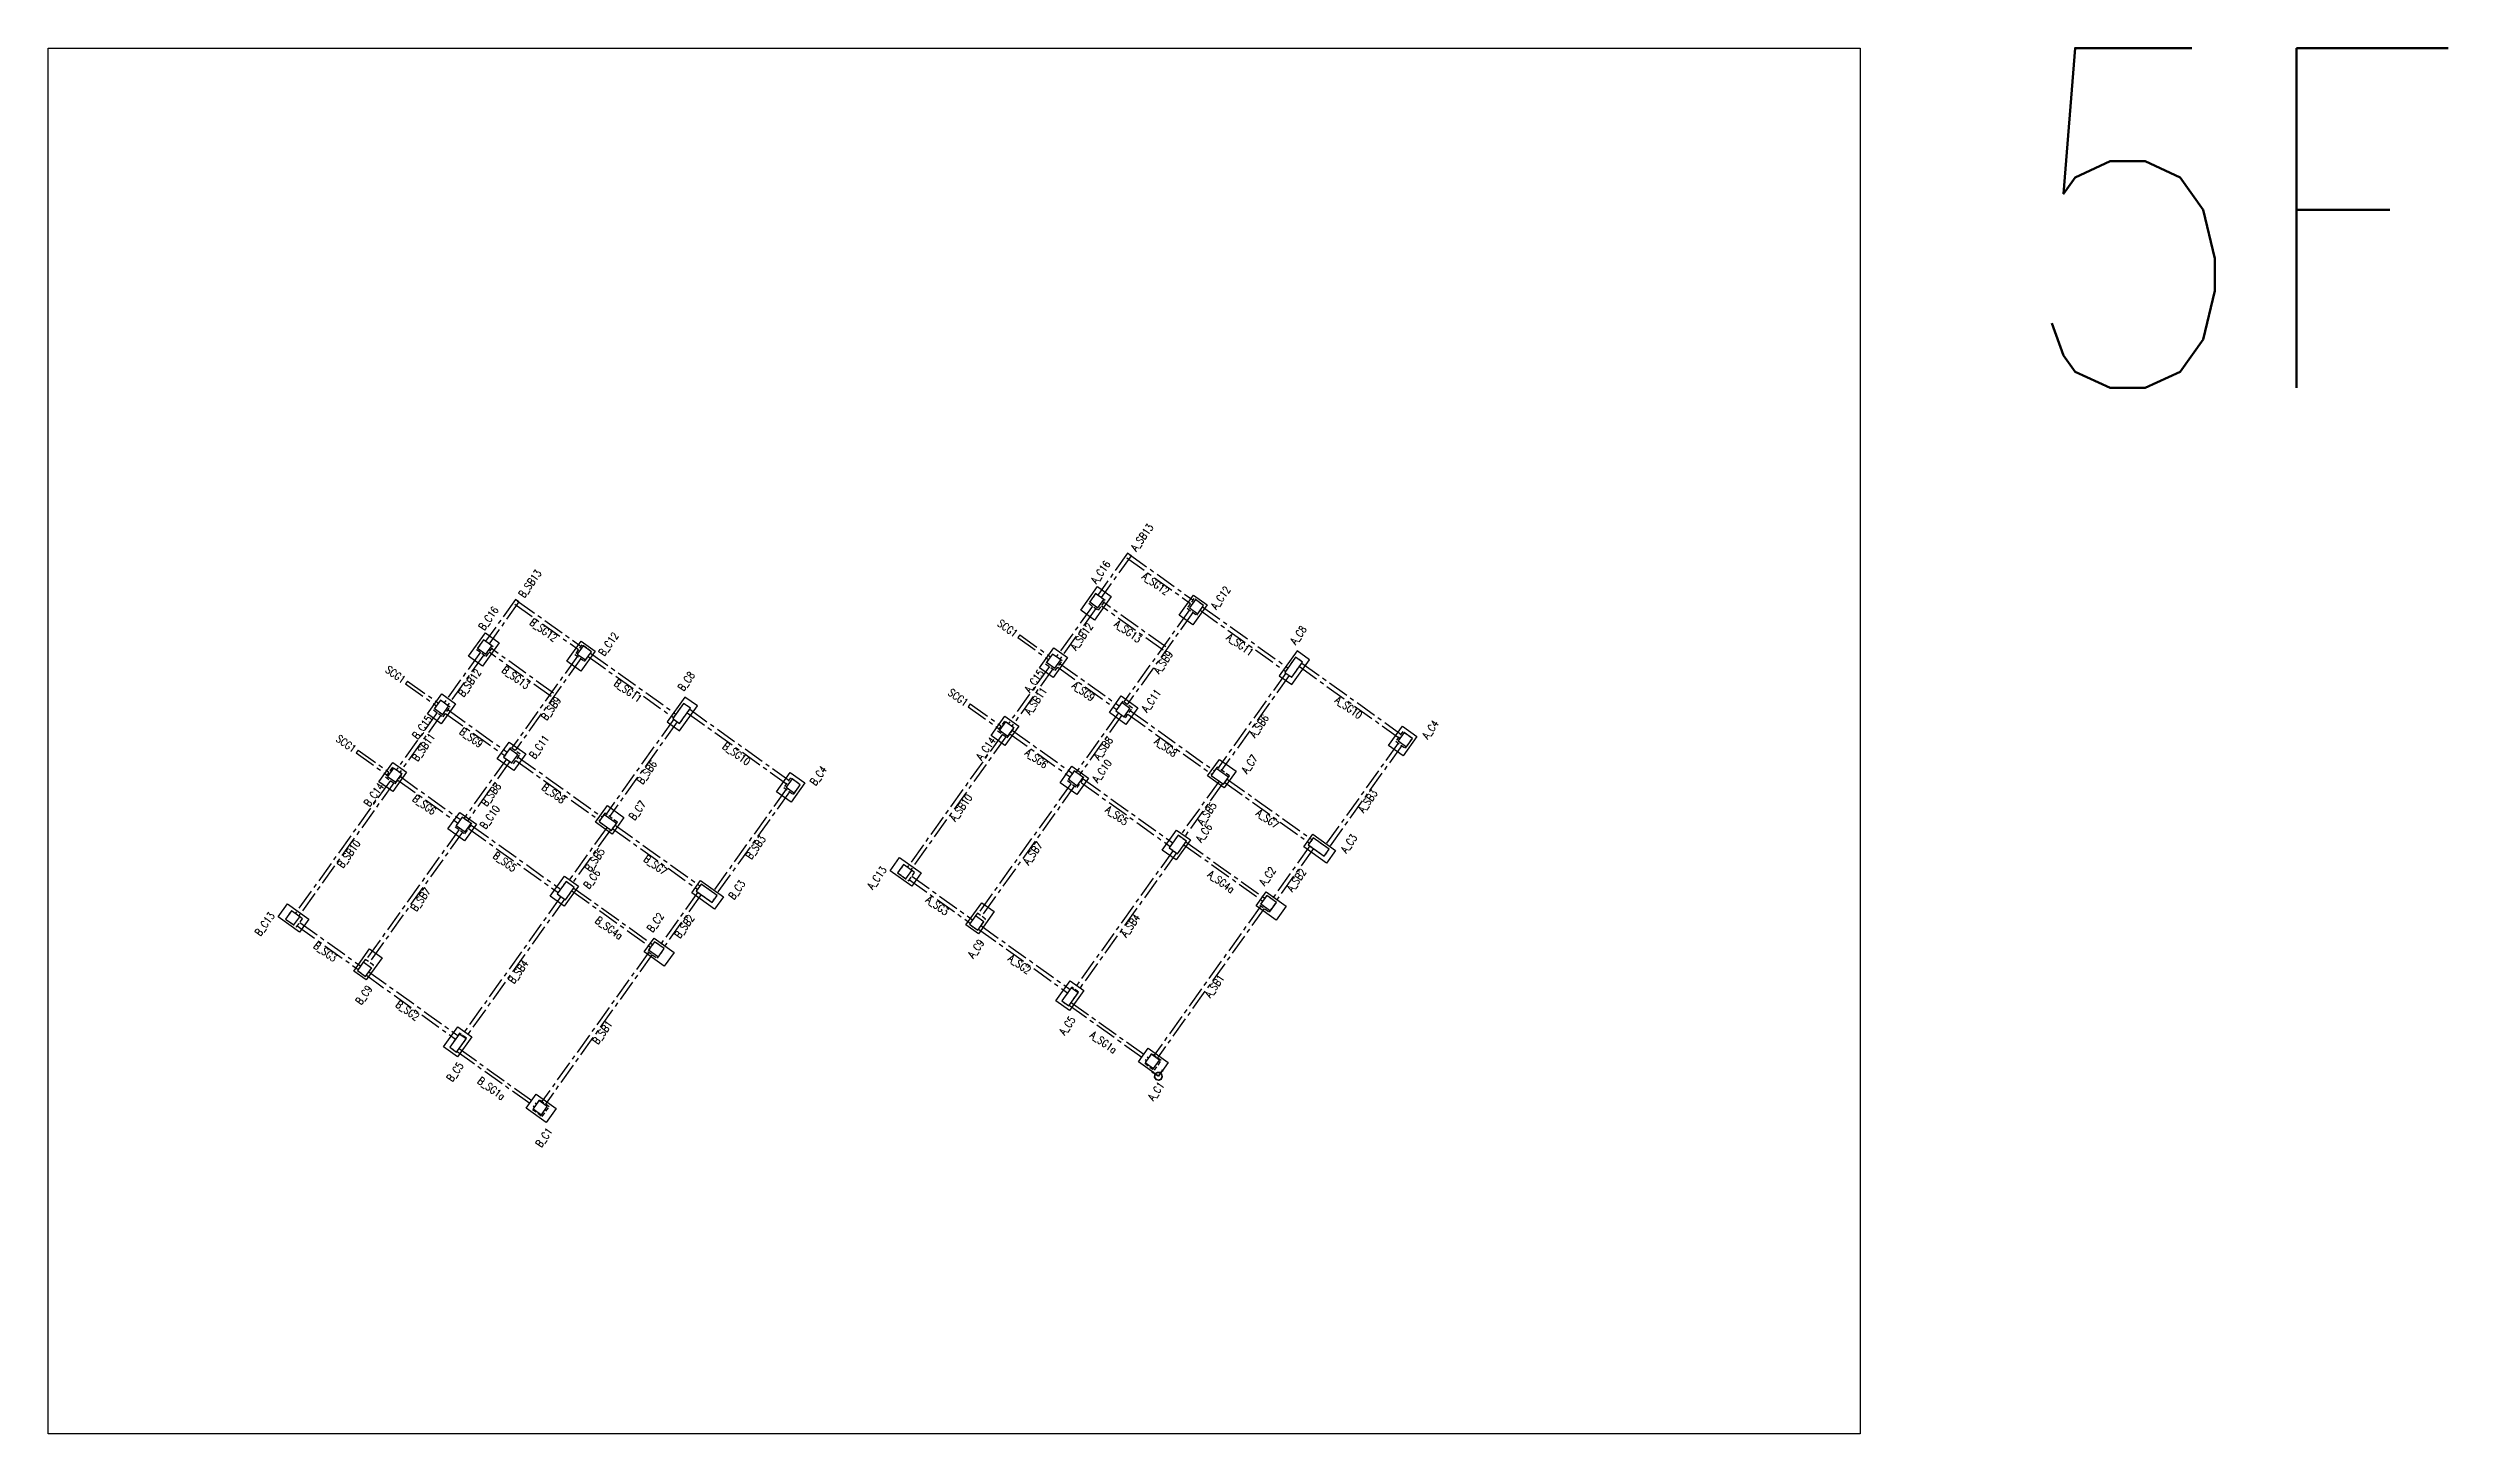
# Model space of a CAD drawing. Header units: millimetres. Extents: x 39613 to 69886, y 27475 to 191272.
# Drawn here: x 50002 to 64126, y 73252 to 81407 of the extents above; entities that cross this region are included whole.
import ezdxf
from ezdxf.enums import TextEntityAlignment as Align

# ---------------------------------------------------------------- set-up
doc = ezdxf.new("R2010")
doc.units = ezdxf.units.MM
doc.header["$LTSCALE"] = 100
doc.header["$MEASUREMENT"] = 0
doc.linetypes.add('CENTER', pattern=[2, 1.25, -0.25, 0.25, -0.25])
doc.linetypes.add('HIDDEN', pattern=[0.375, 0.25, -0.125])
for name, color, linetype in [('TC-COLUMN', 1, 'Continuous'), ('TC-TB', 2, 'Continuous'), ('TC-TC', 4, 'Continuous'), ('TC-虛鋼柱', 4, 'HIDDEN'), ('TC-鋼柱', 11, 'Continuous'), ('TC-鋼粱', 183, 'CENTER')]:
    doc.layers.add(name, color=color, linetype=linetype)
doc.styles.get("Standard").update_dxf_attribs({"font": 'txt.shx', "width": 0.8, "bigfont": 'ae.shx'})

# ---------------------------------------------------------------- blocks, each defined once
blk = doc.blocks.new('origin')
at = {"color": 3, "lineweight": 35}
blk.add_line((0, 0), (0, 39), dxfattribs=at)
at = {"color": 1, "lineweight": 35}
blk.add_line((0, 0), (39, 0), dxfattribs=at)
at = {"color": 7, "lineweight": 35, "true_color": 0xffffff}
blk.add_lwpolyline([(0, 24), (-18, 15), (-24, 0), (-18, -15), (-4, -23), (13, -19), (22, -7), (23, 6), (15, 18), (0, 24)], dxfattribs=at)
at = {"color": 3, "lineweight": 35}
blk.add_lwpolyline([(0, 44), (-3, 39), (3, 39)], close=True, dxfattribs=at)
at = {"color": 1, "lineweight": 35}
blk.add_lwpolyline([(44, 0), (39, 3), (39, -3)], close=True, dxfattribs=at)

msp = doc.modelspace()

# ---------------------------------------------------------------- linework, layer by layer
at = {"layer": 'Defpoints'}
msp.add_lwpolyline([(60666.19, 81407.41), (60666.19, 73252.05), (50001.56, 73252.05), (50001.56, 81407.41)], close=True, dxfattribs=at)
at = {"layer": 'TC-COLUMN'}
for points in [[(56259.6, 78179.96), (56160.73, 78041.66), (56079.38, 78099.82), (56178.24, 78238.12)], [(56658.15, 78070.78), (56742.48, 78188.74), (56823.83, 78130.59), (56739.5, 78012.63)], [(52476.93, 77827.93), (52575.79, 77966.23), (52657.15, 77908.07), (52558.28, 77769.77)], [(53055.7, 77798.89), (53140.03, 77916.85), (53221.38, 77858.7), (53137.05, 77740.74)], [(55836.93, 77760.68), (55921.26, 77878.63), (56002.61, 77820.48), (55918.29, 77702.52)], [(57247.88, 77713.91), (57321.1, 77661.57), (57425.77, 77808.01), (57352.55, 77860.35)], [(52234.49, 77488.79), (52318.81, 77606.74), (52400.16, 77548.59), (52315.84, 77430.63)], [(53645.43, 77442.02), (53718.65, 77389.68), (53823.32, 77536.12), (53750.11, 77588.46)], [(56317.75, 77594.99), (56415.37, 77525.2), (56345.58, 77427.58), (56247.96, 77497.37)], [(55551.94, 77362.01), (55633.36, 77475.9), (55714.71, 77417.74), (55633.29, 77303.85)], [(57891.43, 77303.02), (57972.85, 77416.91), (58058.27, 77355.85), (57976.85, 77241.96)], [(52715.3, 77323.1), (52812.92, 77253.31), (52743.13, 77155.69), (52645.51, 77225.48)], [(51949.49, 77090.12), (52030.91, 77204.01), (52112.26, 77145.85), (52030.84, 77031.96)], [(54288.98, 77031.13), (54370.4, 77145.02), (54455.82, 77083.96), (54374.4, 76970.07)], [(56027.82, 77181.69), (56125.44, 77111.9), (56055.66, 77014.28), (55958.03, 77084.07)], [(56896.03, 77221.75), (56993.65, 77151.96), (56923.87, 77054.34), (56826.25, 77124.13)], [(52425.37, 76909.8), (52522.99, 76840.01), (52453.21, 76742.39), (52355.58, 76812.18)], [(53293.58, 76949.86), (53391.2, 76880.07), (53321.42, 76782.45), (53223.8, 76852.24)], [(56559.75, 76687.72), (56644.08, 76805.68), (56725.43, 76747.52), (56641.1, 76629.56)], [(57392.25, 76707.38), (57444.59, 76780.6), (57578.81, 76684.64), (57526.47, 76611.42)], [(55084.66, 76476.23), (54958.57, 76566.37), (55013.82, 76643.65), (55139.91, 76553.51)], [(52957.3, 76415.83), (53041.63, 76533.79), (53122.98, 76475.63), (53038.65, 76357.67)], [(53789.8, 76435.49), (53842.14, 76508.71), (53976.36, 76412.75), (53924.02, 76339.53)], [(57230.34, 76275.94), (57112.38, 76360.27), (57170.54, 76441.62), (57288.5, 76357.29)], [(51482.22, 76204.34), (51356.12, 76294.48), (51411.37, 76371.76), (51537.46, 76281.62)], [(55496.76, 76378.31), (55569.98, 76325.97), (55476.93, 76195.81), (55403.71, 76248.15)], [(53627.89, 76004.05), (53509.93, 76088.38), (53568.09, 76169.73), (53686.05, 76085.4)], [(51894.31, 76106.42), (51967.53, 76054.08), (51874.48, 75923.92), (51801.26, 75976.26)], [(55932.25, 75801.34), (56016.58, 75919.3), (56097.93, 75861.15), (56013.6, 75743.19)], [(52329.8, 75529.45), (52414.13, 75647.41), (52495.48, 75589.26), (52411.15, 75471.3)], [(56536.62, 75357), (56418.66, 75441.33), (56476.81, 75522.68), (56594.77, 75438.36)], [(52934.17, 75085.11), (52816.21, 75169.44), (52874.36, 75250.79), (52992.32, 75166.47)]]:
    msp.add_lwpolyline(points, close=True, dxfattribs=at)
at = {"layer": 'TC-虛鋼柱'}
for points in [[(56183.42, 78099.2), (56224.13, 78156.14), (56167.18, 78196.85), (56126.48, 78139.91)], [(56762.19, 78070.16), (56802.9, 78127.11), (56745.96, 78167.82), (56705.25, 78110.87)], [(52580.97, 77827.31), (52621.68, 77884.25), (52564.74, 77924.96), (52524.03, 77868.02)], [(53159.74, 77798.27), (53200.45, 77855.22), (53143.51, 77895.93), (53102.8, 77838.98)], [(55929.35, 77743.78), (55970.05, 77800.73), (55913.11, 77841.44), (55872.4, 77784.49)], [(57385.09, 77794.07), (57344.41, 77823.15), (57280.44, 77733.66), (57321.11, 77704.58)], [(52326.9, 77471.89), (52367.6, 77528.84), (52310.66, 77569.55), (52269.95, 77512.6)], [(53782.64, 77522.18), (53741.96, 77551.26), (53677.99, 77461.77), (53718.66, 77432.69)], [(56342.69, 77466.52), (56383.4, 77523.47), (56326.45, 77564.18), (56285.74, 77507.23)], [(55647.26, 77349.18), (55687.96, 77406.13), (55631.02, 77446.84), (55590.31, 77389.89)], [(52740.24, 77194.63), (52780.95, 77251.58), (52724, 77292.29), (52683.29, 77235.34)], [(57990.82, 77287.29), (58031.53, 77344.24), (57974.58, 77384.94), (57933.87, 77328)], [(52044.81, 77077.29), (52085.52, 77134.24), (52028.57, 77174.95), (51987.86, 77118)], [(56057.71, 77055.84), (56098.41, 77112.78), (56041.47, 77153.49), (56000.76, 77096.55)], [(56920.39, 77075.26), (56955.28, 77124.08), (56882.06, 77176.41), (56847.17, 77127.6)], [(54388.37, 77015.4), (54429.08, 77072.35), (54372.13, 77113.06), (54331.42, 77056.11)], [(52455.26, 76783.95), (52495.96, 76840.89), (52439.02, 76881.6), (52398.31, 76824.66)], [(53317.94, 76803.37), (53352.83, 76852.19), (53279.61, 76904.53), (53244.72, 76855.71)], [(56649.25, 76666.76), (56701.59, 76739.98), (56652.78, 76774.87), (56600.44, 76701.65)], [(57512.55, 76652.11), (57541.63, 76692.79), (57448.07, 76759.66), (57419, 76718.99)], [(55066.95, 76507.33), (55101.84, 76556.14), (55036.76, 76602.66), (55001.87, 76553.85)], [(53046.81, 76394.87), (53099.14, 76468.09), (53050.33, 76502.98), (52997.99, 76429.76)], [(53910.1, 76380.22), (53939.18, 76420.9), (53845.62, 76487.77), (53816.55, 76447.1)], [(57190.25, 76323.04), (57230.96, 76379.98), (57174.02, 76420.69), (57133.31, 76363.75)], [(51464.5, 76235.44), (51499.39, 76284.25), (51434.31, 76330.78), (51399.42, 76281.96)], [(55473.45, 76216.73), (55519.97, 76281.82), (55471.16, 76316.71), (55424.64, 76251.63)], [(53587.8, 76051.15), (53628.51, 76108.09), (53571.57, 76148.8), (53530.86, 76091.86)], [(51871, 75944.85), (51917.52, 76009.93), (51868.71, 76044.82), (51822.19, 75979.74)], [(56008.96, 75771.09), (56067.12, 75852.44), (56026.44, 75881.52), (55968.29, 75800.17)], [(52406.51, 75499.2), (52464.67, 75580.55), (52423.99, 75609.63), (52365.84, 75528.28)], [(56512.8, 75392.47), (56553.51, 75449.42), (56496.56, 75490.12), (56455.85, 75433.18)], [(52910.35, 75120.58), (52951.06, 75177.53), (52894.11, 75218.23), (52853.4, 75161.29)]]:
    msp.add_lwpolyline(points, close=True, dxfattribs=at)
at = {"layer": 'TC-鋼柱'}
for points in [[(56181.1, 78113.15), (56216, 78161.96), (56167.18, 78196.85), (56132.29, 78148.04)], [(56768.01, 78078.3), (56802.9, 78127.11), (56754.09, 78162), (56719.2, 78113.19)], [(52578.65, 77841.26), (52613.55, 77890.07), (52564.74, 77924.96), (52529.84, 77876.15)], [(53165.56, 77806.41), (53200.45, 77855.22), (53151.64, 77890.11), (53116.75, 77841.3)], [(55927.03, 77757.73), (55961.92, 77806.54), (55913.11, 77841.44), (55878.22, 77792.63)], [(57385.09, 77794.07), (57344.41, 77823.15), (57280.44, 77733.66), (57321.11, 77704.58)], [(52324.58, 77485.84), (52359.47, 77534.65), (52310.66, 77569.55), (52275.77, 77520.74)], [(53782.64, 77522.18), (53741.96, 77551.26), (53677.99, 77461.77), (53718.66, 77432.69)], [(56334.55, 77472.34), (56369.45, 77521.15), (56320.64, 77556.04), (56285.74, 77507.23)], [(55651.04, 77358.77), (55685.93, 77407.58), (55637.12, 77442.48), (55602.23, 77393.67)], [(52732.1, 77200.45), (52767, 77249.26), (52718.19, 77284.15), (52683.29, 77235.34)], [(57996.64, 77295.43), (58031.53, 77344.24), (57982.72, 77379.13), (57947.82, 77330.32)], [(52048.59, 77086.88), (52083.48, 77135.69), (52034.67, 77170.59), (51999.78, 77121.78)], [(56059.45, 77066.88), (56094.35, 77115.69), (56041.47, 77153.49), (56006.58, 77104.68)], [(56920.39, 77075.26), (56949.46, 77115.94), (56876.25, 77168.28), (56847.17, 77127.6)], [(54394.19, 77023.54), (54429.08, 77072.35), (54380.27, 77107.24), (54345.37, 77058.43)], [(52457, 76794.99), (52491.9, 76843.8), (52439.02, 76881.6), (52404.13, 76832.79)], [(53317.94, 76803.37), (53347.01, 76844.05), (53273.8, 76896.39), (53244.72, 76855.71)], [(56649.25, 76666.76), (56701.59, 76739.98), (56652.78, 76774.87), (56600.44, 76701.65)], [(57512.55, 76652.11), (57541.63, 76692.79), (57448.07, 76759.66), (57419, 76718.99)], [(55050.68, 76518.96), (55085.57, 76567.77), (55036.76, 76602.66), (55001.87, 76553.85)], [(53046.81, 76394.87), (53099.14, 76468.09), (53050.33, 76502.98), (52997.99, 76429.76)], [(53910.1, 76380.22), (53939.18, 76420.9), (53845.62, 76487.77), (53816.55, 76447.1)], [(57196.07, 76331.17), (57230.96, 76379.98), (57174.02, 76420.69), (57139.12, 76371.88)], [(51448.23, 76247.07), (51483.12, 76295.88), (51434.31, 76330.78), (51399.42, 76281.96)], [(55473.45, 76216.73), (55508.34, 76265.55), (55459.53, 76300.44), (55424.64, 76251.63)], [(53593.62, 76059.28), (53628.51, 76108.09), (53571.57, 76148.8), (53536.67, 76099.99)], [(51871, 75944.85), (51905.89, 75993.66), (51857.08, 76028.55), (51822.19, 75979.74)], [(56008.96, 75771.09), (56064.21, 75848.37), (56023.54, 75877.45), (55968.29, 75800.17)], [(52406.51, 75499.2), (52461.76, 75576.48), (52421.09, 75605.56), (52365.84, 75528.28)], [(56507.57, 75402.35), (56542.47, 75451.16), (56493.66, 75486.06), (56458.76, 75437.25)], [(52905.12, 75130.46), (52940.02, 75179.27), (52891.21, 75214.17), (52856.31, 75165.36)]]:
    msp.add_lwpolyline(points, close=True, dxfattribs=at)
at = {"layer": 'TC-鋼粱'}
for p, q in [((56355.58, 78434.59), (56179.39, 78188.13)), ((56375.92, 78420.05), (56199.73, 78173.59)), ((56351.21, 78406.99), (56725.6, 78139.34)), ((56375.92, 78420.05), (56355.58, 78434.59)), ((56365.75, 78427.32), (56740.14, 78159.68)), ((52753.13, 78162.7), (52576.94, 77916.24)), ((52773.47, 78148.16), (52597.28, 77901.7)), ((52748.76, 78135.1), (53123.15, 77867.45)), ((52773.47, 78148.16), (52753.13, 78162.7)), ((52763.3, 78155.43), (53137.69, 77887.79)), ((56148.85, 78123.91), (55935.48, 77825.45)), ((56565.09, 77863.23), (56200.87, 78123.6)), ((56579.63, 77883.57), (56215.41, 78143.94)), ((56797.09, 78118.97), (57299.26, 77759.98)), ((56169.19, 78109.37), (55955.82, 77810.91)), ((56719.48, 78100.69), (56332.73, 77559.69)), ((56739.82, 78086.15), (56353.07, 77545.15)), ((56782.55, 78098.63), (57284.72, 77739.65)), ((52546.4, 77852.02), (52333.03, 77553.56)), ((52566.74, 77837.49), (52353.37, 77539.02)), ((52962.64, 77591.34), (52598.42, 77851.71)), ((52977.18, 77611.68), (52612.96, 77872.05)), ((53117.03, 77828.8), (52730.28, 77287.8)), ((53194.64, 77847.08), (53696.81, 77488.09)), ((55720.46, 77954.57), (55708.83, 77938.3)), ((55708.83, 77938.3), (55889.85, 77808.9)), ((55720.46, 77954.57), (55901.48, 77825.17)), ((53137.37, 77814.26), (52750.62, 77273.26)), ((53180.1, 77826.74), (53682.27, 77467.76)), ((55894.77, 77768.5), (55653.39, 77430.84)), ((55915.11, 77753.96), (55673.73, 77416.31)), ((55943.88, 77764.12), (56291.66, 77515.51)), ((55958.42, 77784.46), (56306.2, 77535.84)), ((57286.54, 77729.3), (56888.18, 77172.05)), ((57306.88, 77714.76), (56908.51, 77157.51)), ((57366.19, 77767.63), (57949.87, 77350.37)), ((57380.72, 77787.97), (57964.41, 77370.71)), ((52118.01, 77682.68), (52106.38, 77666.41)), ((52106.38, 77666.41), (52287.4, 77537.01)), ((52118.01, 77682.68), (52299.03, 77553.28)), ((55429.65, 77547.77), (55418.01, 77531.5)), ((55429.65, 77547.77), (55610.66, 77418.36)), ((52292.32, 77496.61), (52050.94, 77158.95)), ((52312.66, 77482.07), (52071.28, 77144.42)), ((52341.43, 77492.23), (52689.21, 77243.62)), ((52355.97, 77512.57), (52703.75, 77263.95)), ((53684.09, 77457.41), (53285.73, 76900.16)), ((53704.43, 77442.87), (53306.06, 76885.62)), ((53763.74, 77495.74), (54347.42, 77078.48)), ((53778.27, 77516.08), (54361.96, 77098.82)), ((55418.01, 77531.5), (55599.03, 77402.09)), ((56302.01, 77495.6), (56052.04, 77145.93)), ((56322.35, 77481.06), (56072.38, 77131.39)), ((56357.33, 77487), (56851.53, 77133.71)), ((56371.87, 77507.34), (56866.07, 77154.04)), ((51827.2, 77275.88), (51815.56, 77259.61)), ((51827.2, 77275.88), (52008.22, 77146.48)), ((55618.78, 77369.54), (55059.13, 76586.67)), ((55639.12, 77355), (55079.47, 76572.13)), ((55663.23, 77371.53), (56016.7, 77118.85)), ((55677.77, 77391.87), (56031.24, 77139.19)), ((57948.36, 77317.64), (57515.18, 76711.69)), ((57968.7, 77303.11), (57535.52, 76697.15)), ((51815.56, 77259.61), (51996.58, 77130.2)), ((52699.56, 77223.71), (52449.59, 76874.04)), ((52719.9, 77209.17), (52469.93, 76859.5)), ((52754.88, 77215.11), (53249.08, 76861.82)), ((52769.42, 77235.45), (53263.62, 76882.15)), ((52016.33, 77097.65), (51456.68, 76314.78)), ((52036.67, 77083.11), (51477.02, 76300.24)), ((52060.78, 77099.64), (52414.25, 76846.96)), ((52075.32, 77119.98), (52428.79, 76867.3)), ((54345.91, 77045.75), (53912.73, 76439.8)), ((54366.25, 77031.22), (53933.07, 76425.26)), ((56023.28, 77080.45), (55475.23, 76313.8)), ((56043.62, 77065.91), (55495.57, 76299.26)), ((56083.58, 77083.44), (56606.26, 76709.79)), ((56094.05, 77106.68), (56620.8, 76730.13)), ((56893.95, 77094.17), (56661.33, 76768.76)), ((56914.29, 77079.63), (56681.66, 76754.22)), ((56927.74, 77085.54), (57426.27, 76729.16)), ((56942.27, 77105.88), (57440.8, 76749.5)), ((52420.83, 76808.56), (51872.78, 76041.91)), ((52441.17, 76794.02), (51893.12, 76027.37)), ((52477.06, 76814.45), (53003.81, 76437.9)), ((52491.6, 76834.79), (53018.35, 76458.24)), ((53291.5, 76822.28), (53058.88, 76496.87)), ((53311.84, 76807.74), (53079.21, 76482.33)), ((53325.29, 76813.65), (53823.82, 76457.27)), ((53339.82, 76833.99), (53838.35, 76477.61)), ((56687.06, 76719.64), (57150.75, 76388.15)), ((56698.69, 76735.91), (57162.39, 76404.42)), ((57428.5, 76712.19), (57204.52, 76398.88)), ((56622.82, 76685.66), (56040.68, 75871.34)), ((56643.15, 76671.12), (56061.02, 75856.8)), ((57448.84, 76697.65), (57224.86, 76384.34)), ((53084.61, 76447.75), (53548.31, 76116.26)), ((53096.24, 76464.02), (53559.94, 76132.53)), ((53826.05, 76440.3), (53602.07, 76126.99)), ((53846.39, 76425.77), (53622.41, 76112.45)), ((55071.31, 76513.43), (55429, 76257.73)), ((55085.85, 76533.77), (55443.54, 76278.07)), ((53020.37, 76413.77), (52438.23, 75599.45)), ((53040.7, 76399.23), (52458.57, 75584.91)), ((57139.41, 76359.38), (56510.75, 75479.98)), ((57159.75, 76344.85), (56531.09, 75465.44)), ((51468.86, 76241.54), (51826.55, 75985.84)), ((51483.4, 76261.88), (51841.09, 76006.18)), ((55477.81, 76222.84), (56002.37, 75847.84)), ((55492.35, 76243.17), (56016.91, 75868.18)), ((53536.96, 76087.5), (52908.3, 75208.09)), ((53557.3, 76072.96), (52928.64, 75193.55)), ((51875.36, 75950.95), (52399.92, 75575.95)), ((51889.9, 75971.28), (52414.46, 75596.29)), ((56011.87, 75775.16), (56467.49, 75449.45)), ((56023.5, 75791.43), (56479.12, 75465.72)), ((52409.42, 75503.27), (52865.04, 75177.56)), ((52421.05, 75519.54), (52876.67, 75193.83))]:
    msp.add_line(p, q, dxfattribs=at)

# ---------------------------------------------------------------- block references
at = {"rotation": 54.44002677732187}
msp.add_blockref('origin', (56536.62, 75357), dxfattribs=at)

# ---------------------------------------------------------------- texts
at = {"layer": 'Defpoints', "color": 2, "width": 0.8}
msp.add_text('5F', height=2000, rotation=360, dxfattribs=at).set_placement((61589.25, 81407.41), align=Align.TOP_LEFT)
at = {"layer": 'TC-TB', "width": 0.8}
for s, rotation, p in [('A_SB13', 54.440027, (56440.49, 78527.59)), ('B_SB13', 54.440027, (52838.04, 78255.7)), ('A_SG12', 324, (56520.73, 78255.06)), ('B_SG12', 324, (52918.28, 77983.17)), ('SCG1', 324.440027, (55649.56, 77992.96)), ('A_SB12', 54.440027, (56084.87, 77944.15)), ('A_SG13', 324, (56357.4, 77974.83)), ('A_SB9', 54.440027, (56564.46, 77793.56)), ('A_SG11', 324, (57017.64, 77896.77)), ('SCG1', 324.440027, (52047.11, 77721.07)), ('B_SB12', 54.440027, (52482.42, 77672.26)), ('B_SG13', 324, (52754.95, 77702.94)), ('B_SG11', 324, (53415.19, 77624.88)), ('B_SB9', 54.440027, (52962.01, 77521.67)), ('SCG1', 324.440027, (55358.75, 77586.16)), ('A_SB11', 54.440027, (55813.88, 77565.07)), ('A_SG9', 324, (56095.6, 77621.7)), ('A_SG10', 324, (57656.27, 77526.45)), ('B_SG9', 324, (52493.15, 77349.81)), ('A_SB6', 54.440027, (57128.61, 77418.11)), ('SCG1', 324.440027, (51756.3, 77314.27)), ('B_SB11', 54.440027, (52211.43, 77293.18)), ('B_SG10', 324, (54053.82, 77254.56)), ('A_SG6', 324, (55818.89, 77226.46)), ('A_SB8', 54.440027, (56211.2, 77287.12)), ('A_SG8', 324, (56580.3, 77293.8)), ('B_SB6', 54.440027, (53526.16, 77146.22)), ('B_SG6', 324, (52216.44, 76954.57)), ('B_SB8', 54.440027, (52608.75, 77015.23)), ('B_SG8', 324, (52977.85, 77021.91)), ('A_SB10', 54.440027, (55374.4, 76937.4)), ('A_SB3', 54.440027, (57768.66, 76976)), ('A_SG5', 324, (56292.43, 76891.11)), ('A_SB5', 54.440027, (56821.8, 76902.97)), ('A_SG7', 324, (57179.36, 76871.86)), ('B_SB10', 54.440027, (51771.95, 76665.51)), ('B_SB5', 54.440027, (53219.35, 76631.08)), ('B_SB3', 54.440027, (54166.21, 76704.11)), ('A_SB7', 54.440027, (55796.91, 76669.21)), ('B_SG5', 324, (52689.98, 76619.22)), ('B_SG7', 324, (53576.91, 76599.97)), ('A_SG4a', 324, (56906.1, 76501.59)), ('A_SB2', 54.440027, (57349.04, 76510.77)), ('B_SB7', 54.440027, (52194.46, 76397.32)), ('B_SG4a', 324, (53303.65, 76229.7)), ('B_SB2', 54.440027, (53746.59, 76238.88)), ('A_SG3', 324, (55236.2, 76361.76)), ('A_SB4', 54.440027, (56371.55, 76243.9)), ('B_SG3', 324, (51633.75, 76089.87)), ('B_SB4', 54.440027, (52769.1, 75972.01)), ('A_SG2', 324, (55720.03, 76015.88)), ('A_SB1', 54.440027, (56866.34, 75887.12)), ('B_SG2', 324, (52117.58, 75743.99)), ('B_SB1', 54.440027, (53263.89, 75615.23)), ('A_SG1a', 324, (56213.94, 75556.95)), ('B_SG1a', 324, (52611.49, 75285.06))]:
    msp.add_text(s, height=45, rotation=rotation, dxfattribs=at).set_placement(p, align=Align.MIDDLE_CENTER)
at = {"layer": 'TC-TC', "width": 0.8}
for s, p in [('A_C16', (56196.3, 78323.55)), ('B_C16', (52593.85, 78051.66)), ('A_C12', (56902.89, 78172.4)), ('A_C8', (57360.44, 77953.05)), ('B_C12', (53300.44, 77900.51)), ('B_C8', (53757.99, 77681.16)), ('A_C15', (55805.52, 77682.34)), ('A_C11', (56494.43, 77567.02)), ('B_C15', (52203.07, 77410.45)), ('A_C4', (58137.58, 77397.49)), ('B_C11', (52891.98, 77295.13)), ('A_C14', (55521.68, 77285.3)), ('B_C4', (54535.13, 77125.6)), ('A_C10', (56204.51, 77153.72)), ('A_C7', (57072.72, 77193.78)), ('B_C14', (51919.23, 77013.41)), ('B_C10', (52602.06, 76881.83)), ('B_C7', (53470.27, 76921.89)), ('A_C6', (56804.49, 76789.34)), ('A_C3', (57657.88, 76726.46)), ('B_C6', (53202.04, 76517.45)), ('A_C13', (54879.51, 76524.55)), ('A_C2', (57178.43, 76534.32)), ('B_C3', (54055.43, 76454.57)), ('B_C13', (51277.06, 76252.66)), ('B_C2', (53575.98, 76262.43)), ('A_C9', (55462.94, 76107.47)), ('B_C9', (51860.49, 75835.58)), ('A_C5', (55999.62, 75654.84)), ('B_C5', (52397.17, 75382.95)), ('A_C1', (56522.63, 75268.66)), ('B_C1', (52920.18, 74996.77))]:
    msp.add_text(s, height=45, rotation=54.440027, dxfattribs=at).set_placement(p, align=Align.MIDDLE_CENTER)

doc.saveas('drawing.dxf')
